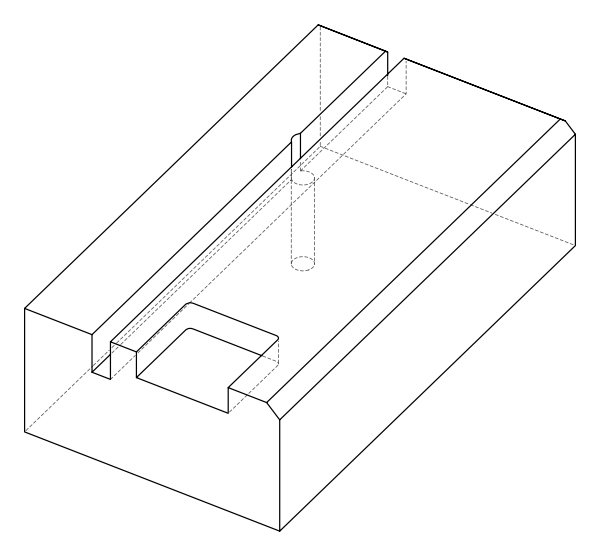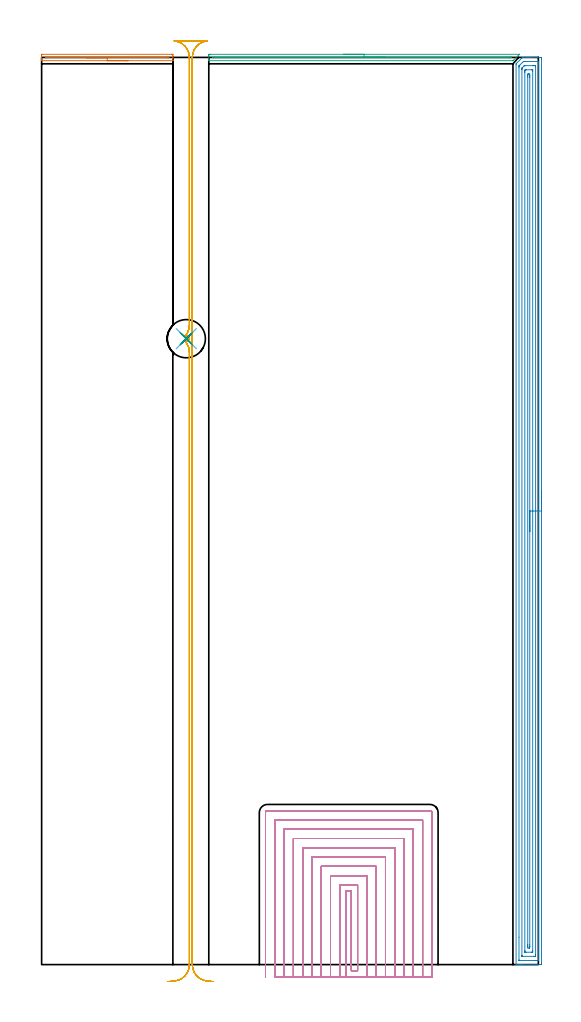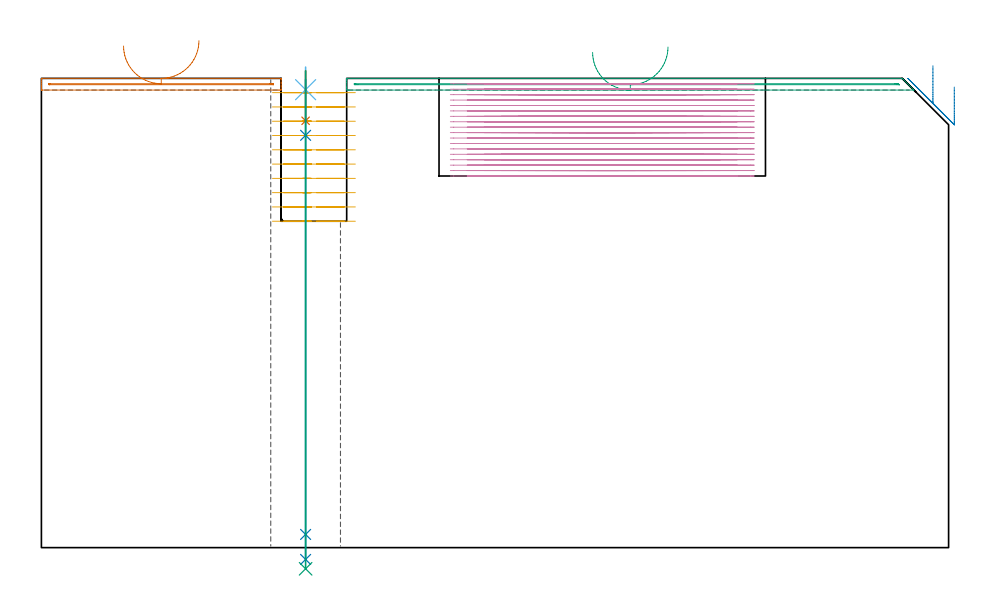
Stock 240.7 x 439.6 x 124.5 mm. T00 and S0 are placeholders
(PLAN: 9 operations, 6 tool changes, 127.6 min)
(1 AREA_MILL | FG_CHAMFER_SURFACE | UGT0205_001 | 1.16 min | 316 mm3)
(2 AREA_MILL_1 | FG_CHAMFER_SURFACE_1 | UGT0205_001 | 17.78 min | 33252 mm3)
(3 AREA_MILL_2 | FG_CHAMFER_SURFACE_2 | UGT0205_001 | 2.52 min | 714 mm3)
(4 MILL_SLOT | SLOT_PARTIAL_RECTANGULAR | NXT0201_008 | Follow Part, ap 1.5, ae 75% | 85.67 min | 173913 mm3)
(5 MILL_RECTANGULAR_SLOT | SLOT_RECTANGULAR | NXT0201_012 | Follow Part, ap 4, ae 75% | 19.22 min | 290826 mm3)
(6 SPOT_DRILL | STEP1HOLE | NXT0321_9005460120000 | 0.05 min | 0 mm3)
(7 DRILL_BLIND_HOLE_INTO_CENTER | STEP1HOLE | NXT0301_046 | 0.05 min | 0 mm3)
(8 GUN_DRILL_THROUGH_HOLE | STEP1HOLE | UGT0307_003 | 0.6 min | 3222 mm3)
(9 SPADE_DRILL_TO_ENLARGE_THROUGH_HOLE | STEP1HOLE | UGT0306_009 | 0.53 min | 20065 mm3)
(TOOL UGT0205_001 | Chamfer Mill 20 x 3 x 45 deg. | D20 FL50 Z2)
(TOOL NXT0201_008 | ENDMILL 6mm [2P460-0600-NA 1630] | D6 FL26 Z6)
(TOOL NXT0201_012 | ENDMILL 16mm [2P460-1600-NA 1630] | D16 FL38 Z6)
(TOOL NXT0321_9005460120000 | NC Spot Drill, 142deg, 12mm, Carbide, Uncoated | D12 PA142 FL30 Z2)
(TOOL NXT0301_046 | Carbide Drill 7.5mm [860.1-0750-038A1-MM 2214] | D7.5 PA140 FL53 Z2)
(TOOL UGT0307_003 | Gun Drill 7 mm | D7 PA130 FL24 Z1)
(TOOL UGT0306_009 | Spade Drill 18.5mm | D18.5 PA132 FL10 Z2)
(OP 1 AREA_MILL)
G17 G21 G94 G90
T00 M6
G54
G17 G0 G90 X41.8 Y438. S1061 M3
G43 Z134.5 H0
G94 G1 X41.762 Z133.628 F250.
X41.648 Z132.763
X41.459 Z131.912
X41.197 Z131.08
X40.863 Z130.274
X40.46 Z129.5
X39.991 Z128.764
X39.46 Z128.072
X38.871 Z127.429
X38.228 Z126.84
X37.536 Z126.308
X36.8 Z125.84
X36.026 Z125.437
X35.22 Z125.103
X34.388 Z124.841
X33.536 Z124.652
X32.672 Z124.538
X31.8 Z124.5
X0.148
X0.01 Y438.003 Z124.488
X0.003 Y438.081 Z124.411
X0. Y438.165 Z124.333
Y438.825 Z123.675
Y439.408 Z123.091
Y439.983 Z122.512
Y440.271 Z122.226
X0.002 Y440.851 Z121.646
X0.004 Y441.092 Z121.406
X0.023 Y441.094 Z121.404
X0.276 Y441.1 Z121.4
X63.006
X63.324 Y441.099 Z121.401
X63.577 Y441.094 Z121.404
X63.596 Y441.091 Z121.406
X63.6 Y440.851 Z121.646
Y440.271 Z122.226
Y439.983 Z122.512
Y439.408 Z123.091
Y439.116 Z123.383
Y438.249 Z124.249
Y438.165 Z124.334
X63.597 Y438.081 Z124.411
X63.59 Y438.003 Z124.488
X63.452 Y438. Z124.5
X31.8
Y439.414 Z123.086
X2.377
X2.069 Y439.416 Z123.084
X2.026 Y439.419 Z123.081
X2.011 Y439.421 Z123.079
X2.008 Y439.428 Z123.072
X2.002 Y439.481 Z123.019
X2.007 Y439.63 Z122.87
X2.011 Y439.681 Z122.819
X2.016 Y439.682 Z122.818
X2.039 Y439.684 Z122.816
X2.088 Y439.685 Z122.815
X2.187 Y439.686 Z122.814
X61.223 Y439.685 Z122.815
X61.531 Y439.684 Z122.816
X61.574 Y439.681 Z122.819
X61.589 Y439.679 Z122.821
X61.592 Y439.671 Z122.829
X61.597 Y439.62 Z122.88
X61.59 Y439.463 Z123.037
X61.583 Y439.421 Z123.079
X61.502 Y439.419 Z123.081
X61.223 Y439.416 Z123.084
X60.917 Y439.415 Z123.085
X60.611 Y439.414 Z123.086
X31.8
X30.928 Z123.124
X30.063 Z123.238
X29.212 Z123.427
X28.38 Z123.689
X27.574 Z124.023
X26.8 Z124.426
X26.064 Z124.894
X25.372 Z125.425
X24.729 Z126.015
X24.14 Z126.658
X23.608 Z127.35
X23.14 Z128.086
X22.737 Z128.86
X22.403 Z129.666
X22.141 Z130.498
X21.952 Z131.349
X21.838 Z132.214
X21.8 Z133.086
G0 Z134.5
M5
M2
(OP 2 AREA_MILL_1)
G17 G21 G94 G90
T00 M6
G54
G17 G0 G90 X242.2 Y229.8 S1061 M3
G43 Z134.5 H0
Z122.2
G94 G1 Y229.762 Z121.328 F250.
Y229.648 Z120.463
Y229.459 Z119.612
Y229.197 Z118.78
Y228.863 Z117.974
Y228.46 Z117.2
Y227.992 Z116.464
Y227.46 Z115.772
Y226.871 Z115.129
Y226.228 Z114.54
Y225.536 Z114.008
Y224.8 Z113.54
Y224.026 Z113.137
Y223.22 Z112.803
Y222.388 Z112.541
Y221.536 Z112.352
Y220.672 Z112.238
Y219.8 Z112.2
X242.199 Y0.611 Z112.201
X242.196 Y0.178 Z112.202
X242.192 Y0.01 Z112.206
X241.77 Y0.005 Z112.628
X241.168 Y0. Z113.23
X232.97 Z121.424
X232.414 Z121.983
X232.09 Z122.306
X231.534 Z122.862
X231.21 Z123.185
X230.216 Z124.183
X229.906 Y0.01 Z124.493
X229.9 Y0.164 Z124.5
Y436.311
X229.903 Y436.495 Z124.489
X230.06 Y436.66 Z124.34
X232.836 Y439.436 Z121.563
X232.97 Y439.567 Z121.428
X232.998 Y439.59 Z121.401
X233.618 Y439.6 Z120.782
X235.054 Z119.343
X235.61 Z118.786
X235.934 Z118.463
X236.49 Z117.905
X237.092 Z117.304
X241.77 Z112.628
X242.05 Y439.598 Z112.347
X242.192 Y439.59 Z112.205
X242.199 Y439.447 Z112.199
X242.2 Y438.989 Z112.2
Y219.8
X240.786 Z113.614
X240.785 Y2.503 Z113.615
X240.784 Y2.396 Z113.616
X240.779 Y2.013 Z113.621
X240.397 Y2.004 Z114.003
X240.01 Y2.001 Z114.39
X239.52 Y2. Z114.88
X231.402 Y2.001 Z122.998
X231.372 Y2.002 Z123.028
X231.341 Y2.006 Z123.059
X231.321 Y2.01 Z123.079
X231.32 Y2.033 Z123.08
X231.315 Y2.29 Z123.085
X231.314 Y13.291 Z123.086
Y434.525
X231.317 Y435.309 Z123.083
X231.321 Y435.418 Z123.079
X231.323 Y435.462 Z123.077
X231.363 Y435.506 Z123.037
X231.435 Y435.582 Z122.965
X231.545 Y435.694 Z122.855
X231.682 Y435.832 Z122.718
X233.054 Y437.204 Z121.346
X233.466 Y437.594 Z120.934
X233.85 Y437.597 Z120.55
X234.34 Y437.6 Z120.06
X240.699 Y437.599 Z113.701
X240.728 Y437.598 Z113.672
X240.759 Y437.594 Z113.641
X240.779 Y437.59 Z113.621
X240.78 Y437.567 Z113.62
X240.785 Y437.31 Z113.615
X240.786 Y426.262 Z113.614
Y219.8
X239.372 Z115.028
X239.371 Y4.83 Z115.029
X239.368 Y4.182 Z115.032
X239.365 Y4.06 Z115.035
X239.362 Y4.01 Z115.038
X239.305 Y4.004 Z115.095
X239.13 Y4.002 Z115.27
X238.429 Y4. Z115.971
X233.149 Z121.251
X232.97 Y4.003 Z121.43
X232.791 Y4.007 Z121.609
X232.744 Y4.01 Z121.656
X232.735 Y4.038 Z121.665
X232.732 Y4.101 Z121.668
X232.73 Y4.182 Z121.67
X232.729 Y4.427 Z121.671
Y433.632
Y433.877
X232.733 Y434.201 Z121.667
X232.735 Y434.362 Z121.665
X232.748 Y434.437 Z121.652
X232.827 Y434.525 Z121.573
X232.898 Y434.598 Z121.502
X232.97 Y434.671 Z121.43
X233.785 Y435.484 Z120.615
X233.85 Y435.545 Z120.55
X233.897 Y435.585 Z120.503
X233.938 Y435.59 Z120.462
X234.025 Y435.595 Z120.375
X234.2 Y435.598 Z120.2
X234.551 Y435.6 Z119.849
X238.071 Z116.329
X238.951 Z115.449
X239.13 Y435.597 Z115.27
X239.309 Y435.593 Z115.091
X239.356 Y435.59 Z115.044
X239.365 Y435.563 Z115.035
X239.368 Y435.5 Z115.032
X239.37 Y435.418 Z115.03
X239.371 Y435.173 Z115.029
X239.372 Y219.8 Z115.028
X237.957 Z116.443
Y6.861
X237.954 Y6.268 Z116.446
X237.95 Y6.067 Z116.45
X237.947 Y6.01 Z116.453
X237.9 Y6.007 Z116.5
X237.794 Y6.004 Z116.606
X237.37 Y6. Z117.03
X237.338 Z117.062
X234.698 Z119.702
X234.304 Y6.003 Z120.096
X234.205 Y6.006 Z120.195
X234.158 Y6.01 Z120.242
X234.149 Y6.018 Z120.251
X234.147 Y6.034 Z120.253
X234.145 Y6.129 Z120.255
X234.143 Y6.563 Z120.257
Y6.861
Y432.442
X234.145 Y432.74 Z120.255
X234.149 Y433.329 Z120.251
X234.161 Y433.401 Z120.239
X234.206 Y433.447 Z120.194
X234.324 Y433.563 Z120.076
X234.361 Y433.59 Z120.039
X234.412 Y433.594 Z119.988
X234.518 Y433.597 Z119.882
X234.73 Y433.6 Z119.67
X234.762 Z119.638
X237.402 Z116.998
X237.796 Y433.597 Z116.604
X237.895 Y433.594 Z116.505
X237.942 Y433.59 Z116.458
X237.951 Y433.582 Z116.449
X237.953 Y433.566 Z116.447
X237.955 Y433.471 Z116.445
X237.957 Y433.037 Z116.443
Y432.74
Y219.8
X236.543 Z117.857
Y9.485
X236.54 Y8.646 Z117.86
X236.538 Y8.597 Z117.862
X236.49 Y8.01 Z117.91
X236.242 Y8.005 Z118.158
X235.61 Y8.01 Z118.79
X235.562 Y8.646 Z118.838
X235.56 Y8.697 Z118.84
X235.557 Y9.539 Z118.843
Y9.593
Y430.115
X235.56 Y430.954 Z118.84
X235.562 Y431.003 Z118.838
X235.61 Y431.59 Z118.79
X235.858 Y431.595 Z118.542
X236.49 Y431.59 Z117.91
X236.538 Y430.954 Z117.862
X236.541 Y430.903 Z117.859
X236.543 Y430.061 Z117.857
Y430.007
Y219.8
Y218.928 Z117.895
Y218.064 Z118.009
Y217.212 Z118.198
Y216.38 Z118.46
Y215.574 Z118.794
Y214.8 Z119.197
Y214.064 Z119.665
Y213.372 Z120.196
Y212.729 Z120.786
Y212.14 Z121.429
Y211.608 Z122.121
Y211.14 Z122.857
Y210.737 Z123.631
Y210.403 Z124.437
Y210.141 Z125.269
Y209.952 Z126.12
Y209.838 Z126.985
Y209.8 Z127.857
G0 Z134.5
M5
M2
(OP 3 AREA_MILL_2)
G17 G21 G94 G90
T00 M6
G54
G17 G0 G90 X146.25 Y441.1 S1061 M3
G43 Z134.5 H0
Z131.4
G94 G1 X146.288 Z130.528 F250.
X146.402 Z129.664
X146.591 Z128.812
X146.853 Z127.98
X147.187 Z127.174
X147.59 Z126.4
X148.058 Z125.664
X148.59 Z124.972
X149.179 Z124.329
X149.822 Z123.74
X150.514 Z123.208
X151.25 Z122.74
X152.024 Z122.337
X152.83 Z122.003
X153.662 Z121.741
X154.513 Z121.552
X155.378 Z121.438
X156.25 Z121.4
X231.388 Y441.099 Z121.399
X231.42 Y441.098 Z121.398
X231.449 Y441.095 Z121.399
X231.482 Y441.09 Z121.402
X231.399 Y440.997 Z121.499
X231.349 Y440.948 Z121.551
X231.323 Y440.923 Z121.576
X228.642 Y438.242 Z124.258
X228.468 Y438.07 Z124.427
X228.395 Y438.003 Z124.489
X228.195 Y438. Z124.5
X81.176
X81.01 Y438.002 Z124.488
X81.003 Y438.096 Z124.395
X81. Y438.197 Z124.302
Y438.431 Z124.068
Y439.116 Z123.378
Y440.326 Z122.171
X81.006 Y440.851 Z121.644
X81.01 Y441.093 Z121.401
X81.368 Y441.098 Z121.4
X81.623 Y441.1
X156.25
Y439.686 Z122.814
X226.995
X227.302 Y439.685 Z122.815
X227.612 Y439.682 Z122.818
X227.616 Y439.68 Z122.82
X227.617 Y439.678 Z122.822
X227.432 Y439.487 Z123.013
X227.398 Y439.455 Z123.045
X227.364 Y439.426 Z123.074
X227.302 Y439.421 Z123.079
X226.992 Y439.417 Z123.083
X226.688 Y439.415 Z123.085
X226.408 Y439.414 Z123.086
X83.411 Y439.415 Z123.085
X83.102 Y439.416 Z123.084
X83.04 Y439.419 Z123.081
X83.015 Y439.421 Z123.079
X83.01 Y439.432 Z123.068
X83.007 Y439.508 Z122.992
X83.024 Y439.679 Z122.821
X83.205 Y439.682 Z122.818
X83.411 Y439.684 Z122.816
X83.718 Y439.686 Z122.814
X83.998
X156.25
X157.122 Z122.852
X157.986 Z122.966
X158.838 Z123.155
X159.67 Z123.417
X160.476 Z123.751
X161.25 Z124.154
X161.986 Z124.623
X162.678 Z125.154
X163.321 Z125.743
X163.91 Z126.386
X164.441 Z127.078
X164.91 Z127.814
X165.313 Z128.588
X165.647 Z129.394
X165.909 Z130.226
X166.098 Z131.078
X166.212 Z131.943
X166.25 Z132.814
G0 Z134.5
M5
M2
(OP 4 MILL_SLOT)
G17 G21 G94 G90
T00 M6
G54
G17 G0 G90 X147.5 Y-6. S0 M3
G43 Z134.5 H1
Z123.061
G94 G1 Y-3. F250.
Y35.6 F500.
X150.1
Y-3.
X153.1
Y38.6
X144.5
Y-3.
Y-6. F250.
X157.6
Y-3.
Y43.1 F500.
X140.
Y-3.
Y-6. F250.
X162.1
Y-3.
Y47.6 F500.
X135.5
Y-3.
Y-6. F250.
X166.6
Y-3.
Y52.1 F500.
X131.
Y-3.
Y-6. F250.
X171.1
Y-3.
Y56.6 F500.
X126.5
Y-3.
Y-6. F250.
X175.6
Y-3.
Y61.1 F500.
X122.
Y-3.
Y-6. F250.
X180.1
Y-3.
Y65.6 F500.
X117.5
Y-3.
Y-6. F250.
X184.6
Y-3.
Y70.1 F500.
X113.
Y-3.
Y-6. F250.
X189.1
Y-3.
Y73.7 F500.
G3 X188.2 Y74.6 R0.9
G1 X109.4
G3 X108.5 Y73.7 R0.9
G1 Y-3.
Y-6. F250.
G0 X147.5 Z121.622
G1 Y-3.
Y35.6 F500.
X150.1
Y-3.
X153.1
Y38.6
X144.5
Y-3.
Y-6. F250.
X157.6
Y-3.
Y43.1 F500.
X140.
Y-3.
Y-6. F250.
X162.1
Y-3.
Y47.6 F500.
X135.5
Y-3.
Y-6. F250.
X166.6
Y-3.
Y52.1 F500.
X131.
Y-3.
Y-6. F250.
X171.1
Y-3.
Y56.6 F500.
X126.5
Y-3.
Y-6. F250.
X175.6
Y-3.
Y61.1 F500.
X122.
Y-3.
Y-6. F250.
X180.1
Y-3.
Y65.6 F500.
X117.5
Y-3.
Y-6. F250.
X184.6
Y-3.
Y70.1 F500.
X113.
Y-3.
Y-6. F250.
X189.1
Y-3.
Y73.7 F500.
G3 X188.2 Y74.6 R0.9
G1 X109.4
G3 X108.5 Y73.7 R0.9
G1 Y-3.
Y-6. F250.
G0 X147.5 Z120.183
G1 Y-3.
Y35.6 F500.
X150.1
Y-3.
X153.1
Y38.6
X144.5
Y-3.
Y-6. F250.
X157.6
Y-3.
Y43.1 F500.
X140.
Y-3.
Y-6. F250.
X162.1
Y-3.
Y47.6 F500.
X135.5
Y-3.
Y-6. F250.
X166.6
Y-3.
Y52.1 F500.
X131.
Y-3.
Y-6. F250.
X171.1
Y-3.
Y56.6 F500.
X126.5
Y-3.
Y-6. F250.
X175.6
Y-3.
Y61.1 F500.
X122.
Y-3.
Y-6. F250.
X180.1
Y-3.
Y65.6 F500.
X117.5
Y-3.
Y-6. F250.
X184.6
Y-3.
Y70.1 F500.
X113.
Y-3.
Y-6. F250.
X189.1
Y-3.
Y73.7 F500.
G3 X188.2 Y74.6 R0.9
G1 X109.4
G3 X108.5 Y73.7 R0.9
G1 Y-3.
Y-6. F250.
G0 X147.5 Z118.744
G1 Y-3.
Y35.6 F500.
X150.1
Y-3.
X153.1
Y38.6
X144.5
Y-3.
Y-6. F250.
X157.6
Y-3.
Y43.1 F500.
X140.
Y-3.
Y-6. F250.
X162.1
Y-3.
Y47.6 F500.
X135.5
Y-3.
Y-6. F250.
X166.6
Y-3.
Y52.1 F500.
X131.
Y-3.
Y-6. F250.
X171.1
Y-3.
Y56.6 F500.
X126.5
Y-3.
Y-6. F250.
X175.6
Y-3.
Y61.1 F500.
X122.
Y-3.
Y-6. F250.
X180.1
Y-3.
Y65.6 F500.
X117.5
Y-3.
Y-6. F250.
X184.6
Y-3.
Y70.1 F500.
X113.
Y-3.
Y-6. F250.
X189.1
Y-3.
Y73.7 F500.
G3 X188.2 Y74.6 R0.9
G1 X109.4
G3 X108.5 Y73.7 R0.9
G1 Y-3.
Y-6. F250.
G0 X147.5 Z117.305
G1 Y-3.
Y35.6 F500.
X150.1
Y-3.
X153.1
Y38.6
X144.5
Y-3.
Y-6. F250.
X157.6
Y-3.
Y43.1 F500.
X140.
Y-3.
Y-6. F250.
X162.1
Y-3.
Y47.6 F500.
X135.5
Y-3.
Y-6. F250.
X166.6
Y-3.
Y52.1 F500.
X131.
Y-3.
Y-6. F250.
X171.1
Y-3.
Y56.6 F500.
X126.5
Y-3.
Y-6. F250.
X175.6
Y-3.
Y61.1 F500.
X122.
Y-3.
Y-6. F250.
X180.1
Y-3.
Y65.6 F500.
X117.5
Y-3.
Y-6. F250.
X184.6
Y-3.
Y70.1 F500.
X113.
Y-3.
Y-6. F250.
X189.1
Y-3.
Y73.7 F500.
G3 X188.2 Y74.6 R0.9
G1 X109.4
G3 X108.5 Y73.7 R0.9
G1 Y-3.
Y-6. F250.
G0 X147.5 Z115.867
G1 Y-3.
Y35.6 F500.
X150.1
Y-3.
X153.1
Y38.6
X144.5
Y-3.
Y-6. F250.
X157.6
Y-3.
Y43.1 F500.
X140.
Y-3.
Y-6. F250.
X162.1
Y-3.
Y47.6 F500.
X135.5
Y-3.
Y-6. F250.
X166.6
Y-3.
Y52.1 F500.
X131.
Y-3.
Y-6. F250.
X171.1
Y-3.
Y56.6 F500.
X126.5
Y-3.
Y-6. F250.
X175.6
Y-3.
Y61.1 F500.
X122.
Y-3.
Y-6. F250.
X180.1
Y-3.
Y65.6 F500.
X117.5
Y-3.
Y-6. F250.
X184.6
Y-3.
Y70.1 F500.
X113.
Y-3.
Y-6. F250.
X189.1
Y-3.
Y73.7 F500.
G3 X188.2 Y74.6 R0.9
G1 X109.4
G3 X108.5 Y73.7 R0.9
G1 Y-3.
Y-6. F250.
G0 X147.5 Z114.428
G1 Y-3.
Y35.6 F500.
X150.1
Y-3.
X153.1
Y38.6
X144.5
Y-3.
Y-6. F250.
X157.6
Y-3.
Y43.1 F500.
X140.
Y-3.
Y-6. F250.
X162.1
Y-3.
Y47.6 F500.
X135.5
Y-3.
Y-6. F250.
X166.6
Y-3.
Y52.1 F500.
X131.
Y-3.
Y-6. F250.
X171.1
Y-3.
Y56.6 F500.
X126.5
Y-3.
Y-6. F250.
X175.6
Y-3.
Y61.1 F500.
X122.
Y-3.
Y-6. F250.
X180.1
Y-3.
Y65.6 F500.
X117.5
Y-3.
Y-6. F250.
X184.6
Y-3.
Y70.1 F500.
X113.
Y-3.
Y-6. F250.
X189.1
Y-3.
Y73.7 F500.
G3 X188.2 Y74.6 R0.9
G1 X109.4
G3 X108.5 Y73.7 R0.9
G1 Y-3.
Y-6. F250.
G0 X147.5 Z112.989
G1 Y-3.
Y35.6 F500.
X150.1
Y-3.
X153.1
Y38.6
X144.5
Y-3.
Y-6. F250.
X157.6
Y-3.
Y43.1 F500.
X140.
Y-3.
Y-6. F250.
X162.1
Y-3.
Y47.6 F500.
X135.5
Y-3.
Y-6. F250.
X166.6
Y-3.
Y52.1 F500.
X131.
Y-3.
Y-6. F250.
X171.1
Y-3.
Y56.6 F500.
X126.5
Y-3.
Y-6. F250.
X175.6
Y-3.
Y61.1 F500.
X122.
Y-3.
Y-6. F250.
X180.1
Y-3.
Y65.6 F500.
X117.5
Y-3.
Y-6. F250.
X184.6
Y-3.
Y70.1 F500.
X113.
Y-3.
Y-6. F250.
X189.1
Y-3.
Y73.7 F500.
G3 X188.2 Y74.6 R0.9
G1 X109.4
G3 X108.5 Y73.7 R0.9
G1 Y-3.
Y-6. F250.
G0 X147.5 Z111.55
G1 Y-3.
Y35.6 F500.
X150.1
Y-3.
X153.1
Y38.6
X144.5
Y-3.
Y-6. F250.
X157.6
Y-3.
Y43.1 F500.
X140.
Y-3.
Y-6. F250.
X162.1
Y-3.
Y47.6 F500.
X135.5
Y-3.
Y-6. F250.
X166.6
Y-3.
Y52.1 F500.
X131.
Y-3.
Y-6. F250.
X171.1
Y-3.
Y56.6 F500.
X126.5
Y-3.
Y-6. F250.
X175.6
Y-3.
Y61.1 F500.
X122.
Y-3.
Y-6. F250.
X180.1
Y-3.
Y65.6 F500.
X117.5
Y-3.
Y-6. F250.
X184.6
Y-3.
Y70.1 F500.
X113.
Y-3.
Y-6. F250.
X189.1
Y-3.
Y73.7 F500.
G3 X188.2 Y74.6 R0.9
G1 X109.4
G3 X108.5 Y73.7 R0.9
G1 Y-3.
Y-6. F250.
G0 X147.5 Z110.111
G1 Y-3.
Y35.6 F500.
X150.1
Y-3.
X153.1
Y38.6
X144.5
Y-3.
Y-6. F250.
X157.6
Y-3.
Y43.1 F500.
X140.
Y-3.
Y-6. F250.
X162.1
Y-3.
Y47.6 F500.
X135.5
Y-3.
Y-6. F250.
X166.6
Y-3.
Y52.1 F500.
X131.
Y-3.
Y-6. F250.
X171.1
Y-3.
Y56.6 F500.
X126.5
Y-3.
Y-6. F250.
X175.6
Y-3.
Y61.1 F500.
X122.
Y-3.
Y-6. F250.
X180.1
Y-3.
Y65.6 F500.
X117.5
Y-3.
Y-6. F250.
X184.6
Y-3.
Y70.1 F500.
X113.
Y-3.
Y-6. F250.
X189.1
Y-3.
Y73.7 F500.
G3 X188.2 Y74.6 R0.9
G1 X109.4
G3 X108.5 Y73.7 R0.9
G1 Y-3.
Y-6. F250.
G0 X147.5 Z108.672
G1 Y-3.
Y35.6 F500.
X150.1
Y-3.
X153.1
Y38.6
X144.5
Y-3.
Y-6. F250.
X157.6
Y-3.
Y43.1 F500.
X140.
Y-3.
Y-6. F250.
X162.1
Y-3.
Y47.6 F500.
X135.5
Y-3.
Y-6. F250.
X166.6
Y-3.
Y52.1 F500.
X131.
Y-3.
Y-6. F250.
X171.1
Y-3.
Y56.6 F500.
X126.5
Y-3.
Y-6. F250.
X175.6
Y-3.
Y61.1 F500.
X122.
Y-3.
Y-6. F250.
X180.1
Y-3.
Y65.6 F500.
X117.5
Y-3.
Y-6. F250.
X184.6
Y-3.
Y70.1 F500.
X113.
Y-3.
Y-6. F250.
X189.1
Y-3.
Y73.7 F500.
G3 X188.2 Y74.6 R0.9
G1 X109.4
G3 X108.5 Y73.7 R0.9
G1 Y-3.
Y-6. F250.
G0 X147.5 Z107.233
G1 Y-3.
Y35.6 F500.
X150.1
Y-3.
X153.1
Y38.6
X144.5
Y-3.
Y-6. F250.
X157.6
Y-3.
Y43.1 F500.
X140.
Y-3.
Y-6. F250.
X162.1
Y-3.
Y47.6 F500.
X135.5
Y-3.
Y-6. F250.
X166.6
Y-3.
Y52.1 F500.
X131.
Y-3.
Y-6. F250.
X171.1
Y-3.
Y56.6 F500.
X126.5
Y-3.
Y-6. F250.
X175.6
Y-3.
Y61.1 F500.
X122.
Y-3.
Y-6. F250.
X180.1
Y-3.
Y65.6 F500.
X117.5
Y-3.
Y-6. F250.
X184.6
Y-3.
Y70.1 F500.
X113.
Y-3.
Y-6. F250.
X189.1
Y-3.
Y73.7 F500.
G3 X188.2 Y74.6 R0.9
G1 X109.4
G3 X108.5 Y73.7 R0.9
G1 Y-3.
Y-6. F250.
G0 X147.5 Z105.794
G1 Y-3.
Y35.6 F500.
X150.1
Y-3.
X153.1
Y38.6
X144.5
Y-3.
Y-6. F250.
X157.6
Y-3.
Y43.1 F500.
X140.
Y-3.
Y-6. F250.
X162.1
Y-3.
Y47.6 F500.
X135.5
Y-3.
Y-6. F250.
X166.6
Y-3.
Y52.1 F500.
X131.
Y-3.
Y-6. F250.
X171.1
Y-3.
Y56.6 F500.
X126.5
Y-3.
Y-6. F250.
X175.6
Y-3.
Y61.1 F500.
X122.
Y-3.
Y-6. F250.
X180.1
Y-3.
Y65.6 F500.
X117.5
Y-3.
Y-6. F250.
X184.6
Y-3.
Y70.1 F500.
X113.
Y-3.
Y-6. F250.
X189.1
Y-3.
Y73.7 F500.
G3 X188.2 Y74.6 R0.9
G1 X109.4
G3 X108.5 Y73.7 R0.9
G1 Y-3.
Y-6. F250.
G0 X147.5 Z104.356
G1 Y-3.
Y35.6 F500.
X150.1
Y-3.
X153.1
Y38.6
X144.5
Y-3.
Y-6. F250.
X157.6
Y-3.
Y43.1 F500.
X140.
Y-3.
Y-6. F250.
X162.1
Y-3.
Y47.6 F500.
X135.5
Y-3.
Y-6. F250.
X166.6
Y-3.
Y52.1 F500.
X131.
Y-3.
Y-6. F250.
X171.1
Y-3.
Y56.6 F500.
X126.5
Y-3.
Y-6. F250.
X175.6
Y-3.
Y61.1 F500.
X122.
Y-3.
Y-6. F250.
X180.1
Y-3.
Y65.6 F500.
X117.5
Y-3.
Y-6. F250.
X184.6
Y-3.
Y70.1 F500.
X113.
Y-3.
Y-6. F250.
X189.1
Y-3.
Y73.7 F500.
G3 X188.2 Y74.6 R0.9
G1 X109.4
G3 X108.5 Y73.7 R0.9
G1 Y-3.
Y-6. F250.
G0 X147.5 Z102.917
G1 Y-3.
Y35.6 F500.
X150.1
Y-3.
X153.1
Y38.6
X144.5
Y-3.
Y-6. F250.
X157.6
Y-3.
Y43.1 F500.
X140.
Y-3.
Y-6. F250.
X162.1
Y-3.
Y47.6 F500.
X135.5
Y-3.
Y-6. F250.
X166.6
Y-3.
Y52.1 F500.
X131.
Y-3.
Y-6. F250.
X171.1
Y-3.
Y56.6 F500.
X126.5
Y-3.
Y-6. F250.
X175.6
Y-3.
Y61.1 F500.
X122.
Y-3.
Y-6. F250.
X180.1
Y-3.
Y65.6 F500.
X117.5
Y-3.
Y-6. F250.
X184.6
Y-3.
Y70.1 F500.
X113.
Y-3.
Y-6. F250.
X189.1
Y-3.
Y73.7 F500.
G3 X188.2 Y74.6 R0.9
G1 X109.4
G3 X108.5 Y73.7 R0.9
G1 Y-3.
Y-6. F250.
G0 X147.5 Z101.478
G1 Y-3.
Y35.6 F500.
X150.1
Y-3.
X153.1
Y38.6
X144.5
Y-3.
Y-6. F250.
X157.6
Y-3.
Y43.1 F500.
X140.
Y-3.
Y-6. F250.
X162.1
Y-3.
Y47.6 F500.
X135.5
Y-3.
Y-6. F250.
X166.6
Y-3.
Y52.1 F500.
X131.
Y-3.
Y-6. F250.
X171.1
Y-3.
Y56.6 F500.
X126.5
Y-3.
Y-6. F250.
X175.6
Y-3.
Y61.1 F500.
X122.
Y-3.
Y-6. F250.
X180.1
Y-3.
Y65.6 F500.
X117.5
Y-3.
Y-6. F250.
X184.6
Y-3.
Y70.1 F500.
X113.
Y-3.
Y-6. F250.
X189.1
Y-3.
Y73.7 F500.
G3 X188.2 Y74.6 R0.9
G1 X109.4
G3 X108.5 Y73.7 R0.9
G1 Y-3.
Y-6. F250.
G0 X147.5 Z100.039
G1 Y-3.
Y35.6 F500.
X150.1
Y-3.
X153.1
Y38.6
X144.5
Y-3.
Y-6. F250.
X157.6
Y-3.
Y43.1 F500.
X140.
Y-3.
Y-6. F250.
X162.1
Y-3.
Y47.6 F500.
X135.5
Y-3.
Y-6. F250.
X166.6
Y-3.
Y52.1 F500.
X131.
Y-3.
Y-6. F250.
X171.1
Y-3.
Y56.6 F500.
X126.5
Y-3.
Y-6. F250.
X175.6
Y-3.
Y61.1 F500.
X122.
Y-3.
Y-6. F250.
X180.1
Y-3.
Y65.6 F500.
X117.5
Y-3.
Y-6. F250.
X184.6
Y-3.
Y70.1 F500.
X113.
Y-3.
Y-6. F250.
X189.1
Y-3.
Y73.7 F500.
G3 X188.2 Y74.6 R0.9
G1 X109.4
G3 X108.5 Y73.7 R0.9
G1 Y-3.
Y-6. F250.
G0 X147.5 Z98.6
G1 Y-3.
Y35.6 F500.
X150.1
Y-3.
X153.1
Y38.6
X144.5
Y-3.
Y-6. F250.
X157.6
Y-3.
Y43.1 F500.
X140.
Y-3.
Y-6. F250.
X162.1
Y-3.
Y47.6 F500.
X135.5
Y-3.
Y-6. F250.
X166.6
Y-3.
Y52.1 F500.
X131.
Y-3.
Y-6. F250.
X171.1
Y-3.
Y56.6 F500.
X126.5
Y-3.
Y-6. F250.
X175.6
Y-3.
Y61.1 F500.
X122.
Y-3.
Y-6. F250.
X180.1
Y-3.
Y65.6 F500.
X117.5
Y-3.
Y-6. F250.
X184.6
Y-3.
Y70.1 F500.
X113.
Y-3.
Y-6. F250.
X189.1
Y-3.
Y73.7 F500.
G3 X188.2 Y74.6 R0.9
G1 X109.4
G3 X108.5 Y73.7 R0.9
G1 Y-3.
Y-6. F250.
G0 Z134.5
M5
M2
(OP 5 MILL_RECTANGULAR_SLOT)
G17 G21 G94 G90
T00 M6
G54
G17 G0 G90 X83.297 Y-8.23 S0 M3
G43 Z134.5 H1
Z120.71
G94 G1 X80.308 Y-7.97 F250.
G2 X73. Y0. R8. F500.
G1 Y439.6
G2 X80.308 Y447.57 R8.
G1 Y447.6
X64.292
Y447.57
G2 X71.6 Y439.6 R8.
G1 Y309.881
G2 X69.325 Y304.294 R8.
G1 X69.332 Y304.286
G2 X69.332 Y302.314 R-1.25
G1 X69.325 Y302.306
G2 X71.6 Y296.719 R8.
G1 Y0.
G2 X64.292 Y-7.97 R8.
G1 X61.303 Y-8.23 F250.
G0 X83.297 Z116.92
G1 X80.308 Y-7.97
G2 X73. Y0. R8. F500.
G1 Y439.6
G2 X80.308 Y447.57 R8.
G1 Y447.6
X64.292
Y447.57
G2 X71.6 Y439.6 R8.
G1 Y309.881
G2 X69.325 Y304.294 R8.
G1 X69.332 Y304.286
G2 X69.332 Y302.314 R-1.25
G1 X69.325 Y302.306
G2 X71.6 Y296.719 R8.
G1 Y0.
G2 X64.292 Y-7.97 R8.
G1 X61.303 Y-8.23 F250.
G0 X83.297 Z113.13
G1 X80.308 Y-7.97
G2 X73. Y0. R8. F500.
G1 Y439.6
G2 X80.308 Y447.57 R8.
G1 Y447.6
X64.292
Y447.57
G2 X71.6 Y439.6 R8.
G1 Y309.881
G2 X69.325 Y304.294 R8.
G1 X69.332 Y304.286
G2 X69.332 Y302.314 R-1.25
G1 X69.325 Y302.306
G2 X71.6 Y296.719 R8.
G1 Y0.
G2 X64.292 Y-7.97 R8.
G1 X61.303 Y-8.23 F250.
G0 X83.297 Z109.34
G1 X80.308 Y-7.97
G2 X73. Y0. R8. F500.
G1 Y439.6
G2 X80.308 Y447.57 R8.
G1 Y447.6
X64.292
Y447.57
G2 X71.6 Y439.6 R8.
G1 Y309.881
G2 X69.325 Y304.294 R8.
G1 X69.332 Y304.286
G2 X69.332 Y302.314 R-1.25
G1 X69.325 Y302.306
G2 X71.6 Y296.719 R8.
G1 Y0.
G2 X64.292 Y-7.97 R8.
G1 X61.303 Y-8.23 F250.
G0 X83.297 Z105.55
G1 X80.308 Y-7.97
G2 X73. Y0. R8. F500.
G1 Y439.6
G2 X80.308 Y447.57 R8.
G1 Y447.6
X64.292
Y447.57
G2 X71.6 Y439.6 R8.
G1 Y309.881
G2 X69.325 Y304.294 R8.
G1 X69.332 Y304.286
G2 X69.332 Y302.314 R-1.25
G1 X69.325 Y302.306
G2 X71.6 Y296.719 R8.
G1 Y0.
G2 X64.292 Y-7.97 R8.
G1 X61.303 Y-8.23 F250.
G0 X83.297 Z101.76
G1 X80.308 Y-7.97
G2 X73. Y0. R8. F500.
G1 Y439.6
G2 X80.308 Y447.57 R8.
G1 Y447.6
X64.292
Y447.57
G2 X71.6 Y439.6 R8.
G1 Y309.881
G2 X69.325 Y304.294 R8.
G1 X69.332 Y304.286
G2 X69.332 Y302.314 R-1.25
G1 X69.325 Y302.306
G2 X71.6 Y296.719 R8.
G1 Y0.
G2 X64.292 Y-7.97 R8.
G1 X61.303 Y-8.23 F250.
G0 X83.297 Z97.97
G1 X80.308 Y-7.97
G2 X73. Y0. R8. F500.
G1 Y439.6
G2 X80.308 Y447.57 R8.
G1 Y447.6
X64.292
Y447.57
G2 X71.6 Y439.6 R8.
G1 Y309.881
G2 X69.325 Y304.294 R8.
G1 X69.332 Y304.286
G2 X69.332 Y302.314 R-1.25
G1 X69.325 Y302.306
G2 X71.6 Y296.719 R8.
G1 Y0.
G2 X64.292 Y-7.97 R8.
G1 X61.303 Y-8.23 F250.
G0 X83.297 Z94.18
G1 X80.308 Y-7.97
G2 X73. Y0. R8. F500.
G1 Y439.6
G2 X80.308 Y447.57 R8.
G1 Y447.6
X64.292
Y447.57
G2 X71.6 Y439.6 R8.
G1 Y309.881
G2 X69.325 Y304.294 R8.
G1 X69.332 Y304.286
G2 X69.332 Y302.314 R-1.25
G1 X69.325 Y302.306
G2 X71.6 Y296.719 R8.
G1 Y0.
G2 X64.292 Y-7.97 R8.
G1 X61.303 Y-8.23 F250.
G0 X83.297 Z90.39
G1 X80.308 Y-7.97
G2 X73. Y0. R8. F500.
G1 Y439.6
G2 X80.308 Y447.57 R8.
G1 Y447.6
X64.292
Y447.57
G2 X71.6 Y439.6 R8.
G1 Y309.881
G2 X69.325 Y304.294 R8.
G1 X69.332 Y304.286
G2 X69.332 Y302.314 R-1.25
G1 X69.325 Y302.306
G2 X71.6 Y296.719 R8.
G1 Y0.
G2 X64.292 Y-7.97 R8.
G1 X61.303 Y-8.23 F250.
G0 X83.297 Z86.6
G1 X80.308 Y-7.97
G2 X73. Y0. R8. F500.
G1 Y439.6
G2 X80.308 Y447.57 R8.
G1 Y447.6
X64.292
Y447.57
G2 X71.6 Y439.6 R8.
G1 Y309.881
G2 X69.325 Y304.294 R8.
G1 X69.332 Y304.286
G2 X69.332 Y302.314 R-1.25
G1 X69.325 Y302.306
G2 X71.6 Y296.719 R8.
G1 Y0.
G2 X64.292 Y-7.97 R8.
G1 X61.303 Y-8.23 F250.
G0 Z134.5
M5
M2
(OP 6 SPOT_DRILL)
G17 G21 G94 G90
T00 M6
G54
G17 G0 G90 X70.1 Y303.3 S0 M3
G43 Z134.5 H0
G94 G81 G98 Z121.5 F250. R127.5
G80
M5
M2
(OP 7 DRILL_BLIND_HOLE_INTO_CENTER)
G17 G21 G94 G90
T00 M6
G54
G17 G0 G90 X70.1 Y303.3 S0 M3
G43 Z134.5 H1
G94 G81 G98 Z113.25 F250. R126.5
G80
M5
M2
(OP 8 GUN_DRILL_THROUGH_HOLE)
G17 G21 G94 G90
T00 M6
G54
G17 G0 G90 X70.1 Y303.3 M8
G43 Z134.5 H0
Z124.236
S716 M3
G94 G1 Z109.392 F125. M26
G4 X.084
Z3.5 F250.
G4 X.084
Z-3.132 F125.
G4 X.084
M5
M9
G0 Z124.236
Z134.5
M2
(OP 9 SPADE_DRILL_TO_ENLARGE_THROUGH_HOLE)
G17 G21 G94 G90
T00 M6
G54
G17 G0 G90 X70.1 Y303.3 S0 M3
G43 Z134.5 H0
G94 G73 G98 Z-5.618 F250. Q16.265 R126.5
G80
M5
M2
